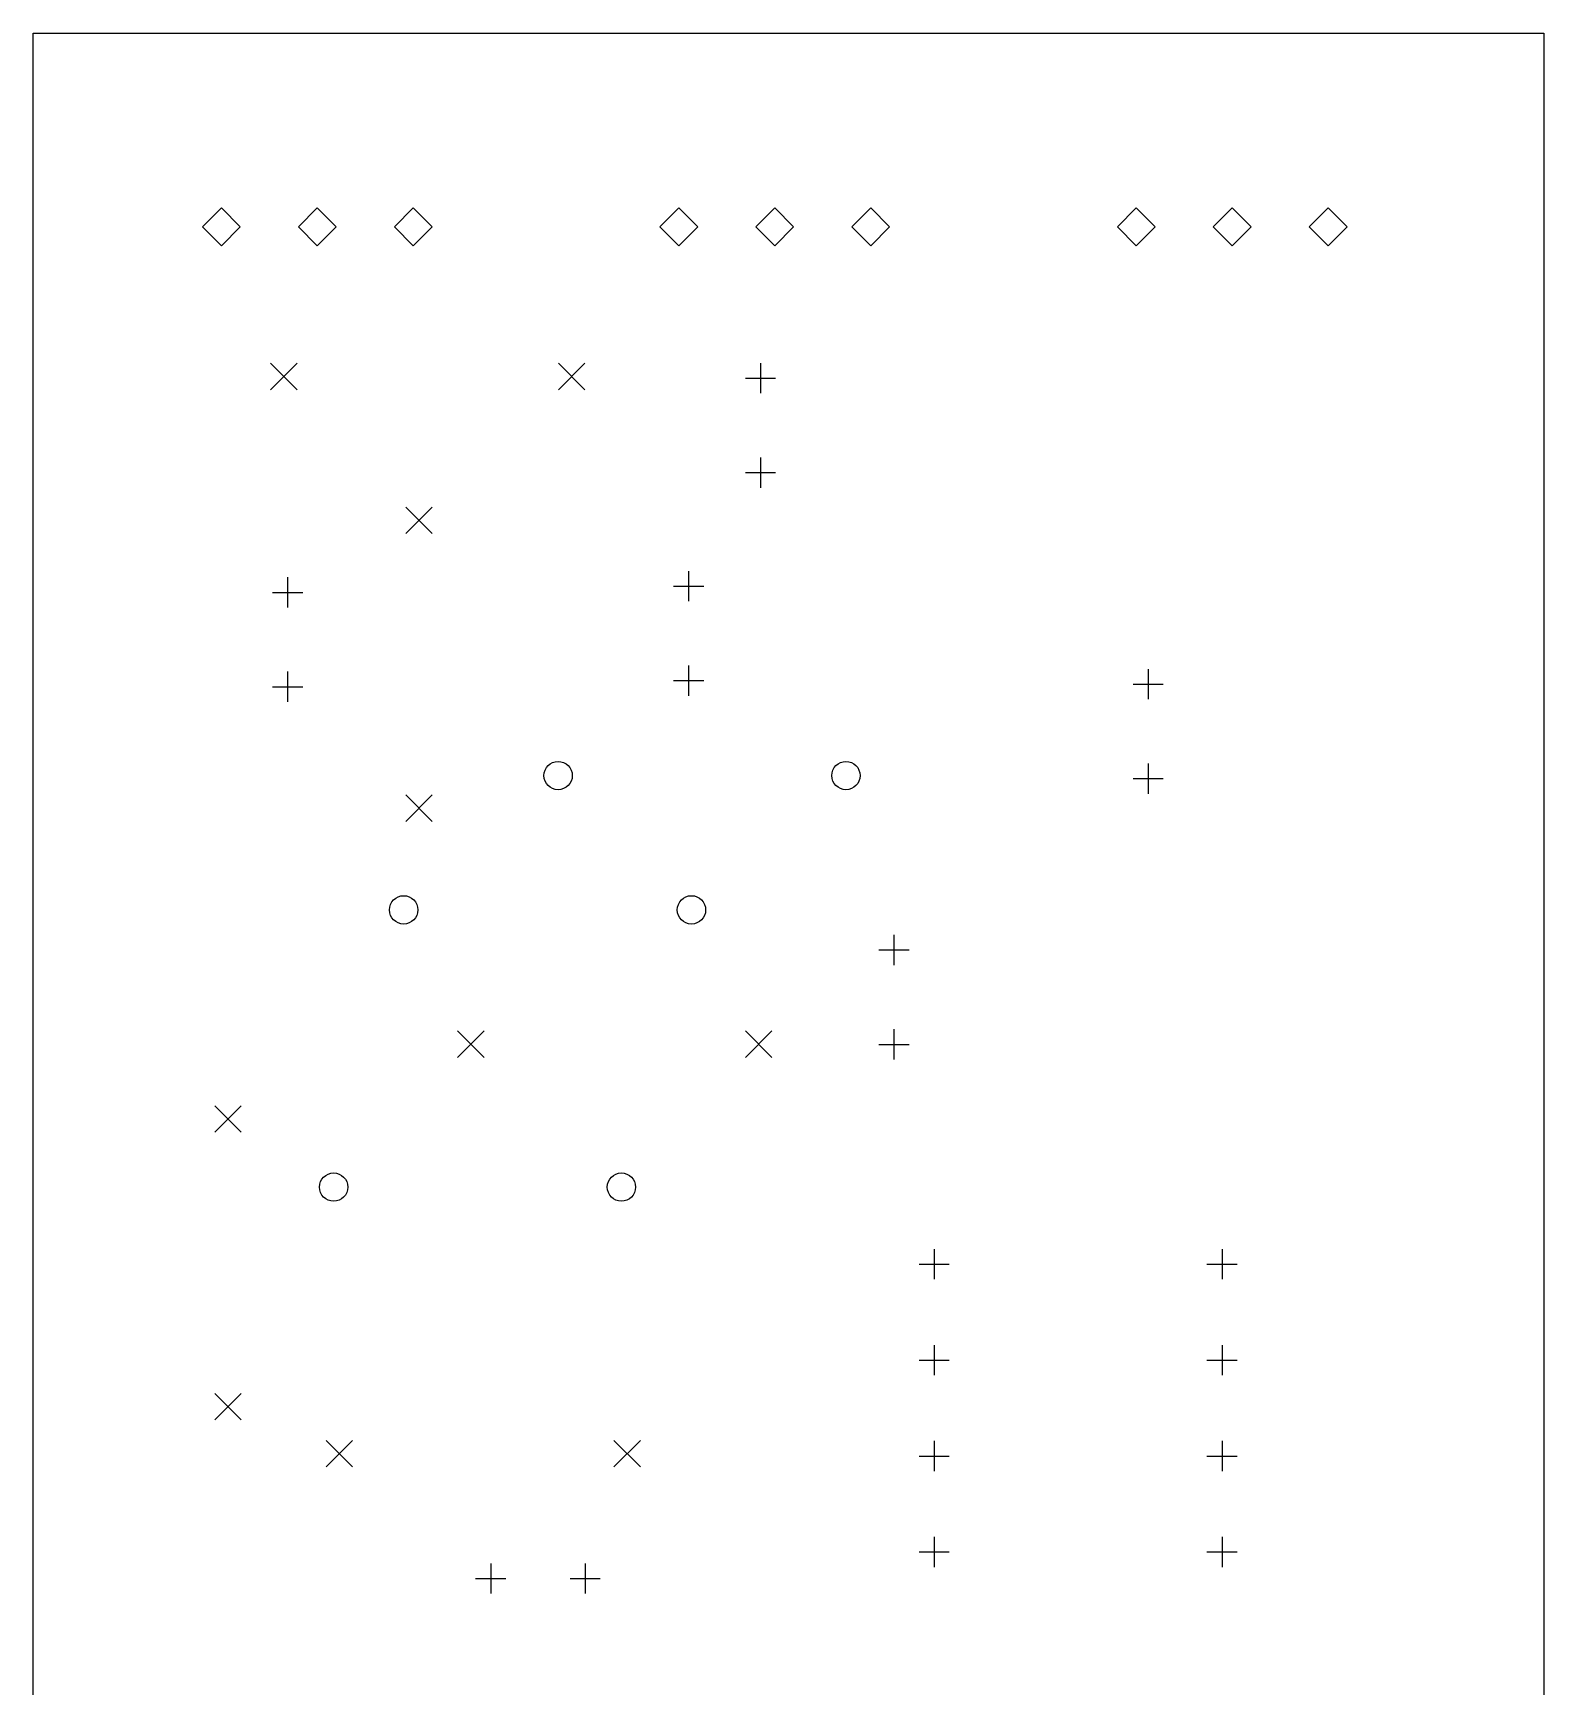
# Model space of a CAD drawing. Extents: x 116.3 to 167.5, y -174.2 to -84.8.
# Drawn here: x 117.32 to 157.32, y -128.6 to -84.81 of the extents above; entities that cross this region are included whole.
import ezdxf

# ---------------------------------------------------------------- set-up
doc = ezdxf.new("R2010")
doc.units = 0
doc.layers.add('BLACK', color=7, linetype='CONTINUOUS')

msp = doc.modelspace()

# ---------------------------------------------------------------- linework, layer by layer
at = {"layer": 'BLACK', "linetype": 'CONTINUOUS'}
for p, q in [((117.315643, -84.8106), (157.315643, -84.8106)), ((117.315643, -155.5472), (117.315643, -84.8106)), ((157.315643, -84.8106), (157.315643, -155.5472)), ((122.301, -89.4414), (121.801, -89.9414)), ((122.801, -89.9414), (122.301, -89.4414)), ((124.841, -89.4414), (124.341, -89.9414)), ((125.341, -89.9414), (124.841, -89.4414)), ((127.381, -89.4414), (126.881, -89.9414)), ((127.881, -89.9414), (127.381, -89.4414)), ((134.4116, -89.4414), (133.9116, -89.9414)), ((134.9116, -89.9414), (134.4116, -89.4414)), ((136.9516, -89.4414), (136.4516, -89.9414)), ((137.4516, -89.9414), (136.9516, -89.4414)), ((139.4916, -89.4414), (138.9916, -89.9414)), ((139.9916, -89.9414), (139.4916, -89.4414)), ((146.5222, -89.4414), (146.0222, -89.9414)), ((147.0222, -89.9414), (146.5222, -89.4414)), ((149.0622, -89.4414), (148.5622, -89.9414)), ((149.5622, -89.9414), (149.0622, -89.4414)), ((151.6022, -89.4414), (151.1022, -89.9414)), ((152.1022, -89.9414), (151.6022, -89.4414)), ((121.801, -89.9414), (122.301, -90.4414)), ((122.301, -90.4414), (122.801, -89.9414)), ((124.341, -89.9414), (124.841, -90.4414)), ((124.841, -90.4414), (125.341, -89.9414)), ((126.881, -89.9414), (127.381, -90.4414)), ((127.381, -90.4414), (127.881, -89.9414)), ((133.9116, -89.9414), (134.4116, -90.4414)), ((134.4116, -90.4414), (134.9116, -89.9414)), ((136.4516, -89.9414), (136.9516, -90.4414)), ((136.9516, -90.4414), (137.4516, -89.9414)), ((138.9916, -89.9414), (139.4916, -90.4414)), ((139.4916, -90.4414), (139.9916, -89.9414)), ((146.0222, -89.9414), (146.5222, -90.4414)), ((146.5222, -90.4414), (147.0222, -89.9414)), ((148.5622, -89.9414), (149.0622, -90.4414)), ((149.0622, -90.4414), (149.5622, -89.9414)), ((151.1022, -89.9414), (151.6022, -90.4414)), ((151.6022, -90.4414), (152.1022, -89.9414)), ((123.6036, -93.5538), (124.3036, -94.2538)), ((124.3036, -93.5538), (123.6036, -94.2538)), ((131.2236, -93.5538), (131.9236, -94.2538)), ((131.9236, -93.5538), (131.2236, -94.2538)), ((136.5758, -93.5492), (136.5758, -94.3492)), ((136.1758, -93.9492), (136.9758, -93.9492)), ((136.5758, -96.0492), (136.5758, -96.8492)), ((136.1758, -96.4492), (136.9758, -96.4492)), ((127.1834, -97.3638), (127.8834, -98.0638)), ((127.8834, -97.3638), (127.1834, -98.0638)), ((124.0536, -99.2188), (124.0536, -100.0188)), ((134.6708, -99.0556), (134.6708, -99.8556)), ((123.6536, -99.6188), (124.4536, -99.6188)), ((134.2708, -99.4556), (135.0708, -99.4556)), ((134.6708, -101.5556), (134.6708, -102.3556)), ((124.0536, -101.7188), (124.0536, -102.5188)), ((134.2708, -101.9556), (135.0708, -101.9556)), ((146.8374, -101.6518), (146.8374, -102.4518)), ((123.6536, -102.1188), (124.4536, -102.1188)), ((146.4374, -102.0518), (147.2374, -102.0518)), ((146.8374, -104.1518), (146.8374, -104.9518)), ((146.4374, -104.5518), (147.2374, -104.5518)), ((127.1834, -104.9838), (127.8834, -105.6838)), ((127.8834, -104.9838), (127.1834, -105.6838)), ((140.1064, -108.6876), (140.1064, -109.4876)), ((139.7064, -109.0876), (140.5064, -109.0876)), ((140.1064, -111.1876), (140.1064, -111.9876)), ((128.555, -111.2322), (129.255, -111.9322)), ((129.255, -111.2322), (128.555, -111.9322)), ((136.175, -111.2322), (136.875, -111.9322)), ((136.875, -111.2322), (136.175, -111.9322)), ((139.7064, -111.5876), (140.5064, -111.5876)), ((122.1288, -113.2134), (122.8288, -113.9134)), ((122.8288, -113.2134), (122.1288, -113.9134)), ((141.1732, -117.0088), (141.1732, -117.8088)), ((148.7932, -117.0088), (148.7932, -117.8088)), ((140.7732, -117.4088), (141.5732, -117.4088)), ((148.3932, -117.4088), (149.1932, -117.4088)), ((141.1732, -119.5488), (141.1732, -120.3488)), ((148.7932, -119.5488), (148.7932, -120.3488)), ((140.7732, -119.9488), (141.5732, -119.9488)), ((148.3932, -119.9488), (149.1932, -119.9488)), ((122.1288, -120.8334), (122.8288, -121.5334)), ((122.8288, -120.8334), (122.1288, -121.5334)), ((125.0752, -122.078), (125.7752, -122.778)), ((125.7752, -122.078), (125.0752, -122.778)), ((132.6952, -122.078), (133.3952, -122.778)), ((133.3952, -122.078), (132.6952, -122.778)), ((141.1732, -122.0888), (141.1732, -122.8888)), ((148.7932, -122.0888), (148.7932, -122.8888)), ((140.7732, -122.4888), (141.5732, -122.4888)), ((148.3932, -122.4888), (149.1932, -122.4888)), ((141.1732, -124.6288), (141.1732, -125.4288)), ((148.7932, -124.6288), (148.7932, -125.4288)), ((140.7732, -125.0288), (141.5732, -125.0288)), ((148.3932, -125.0288), (149.1932, -125.0288)), ((129.433, -125.33), (129.433, -126.13)), ((131.933, -125.33), (131.933, -126.13)), ((129.033, -125.73), (129.833, -125.73)), ((131.533, -125.73), (132.333, -125.73))]:
    msp.add_line(p, q, dxfattribs=at)
at = {"layer": 'BLACK'}
for centre in [(131.2164, -104.4702), (138.8364, -104.4702), (127.127, -108.0262), (134.747, -108.0262), (125.2728, -115.3668), (132.8928, -115.3668)]:
    msp.add_circle(centre, 0.375, dxfattribs=at)

doc.saveas('drawing.dxf')
